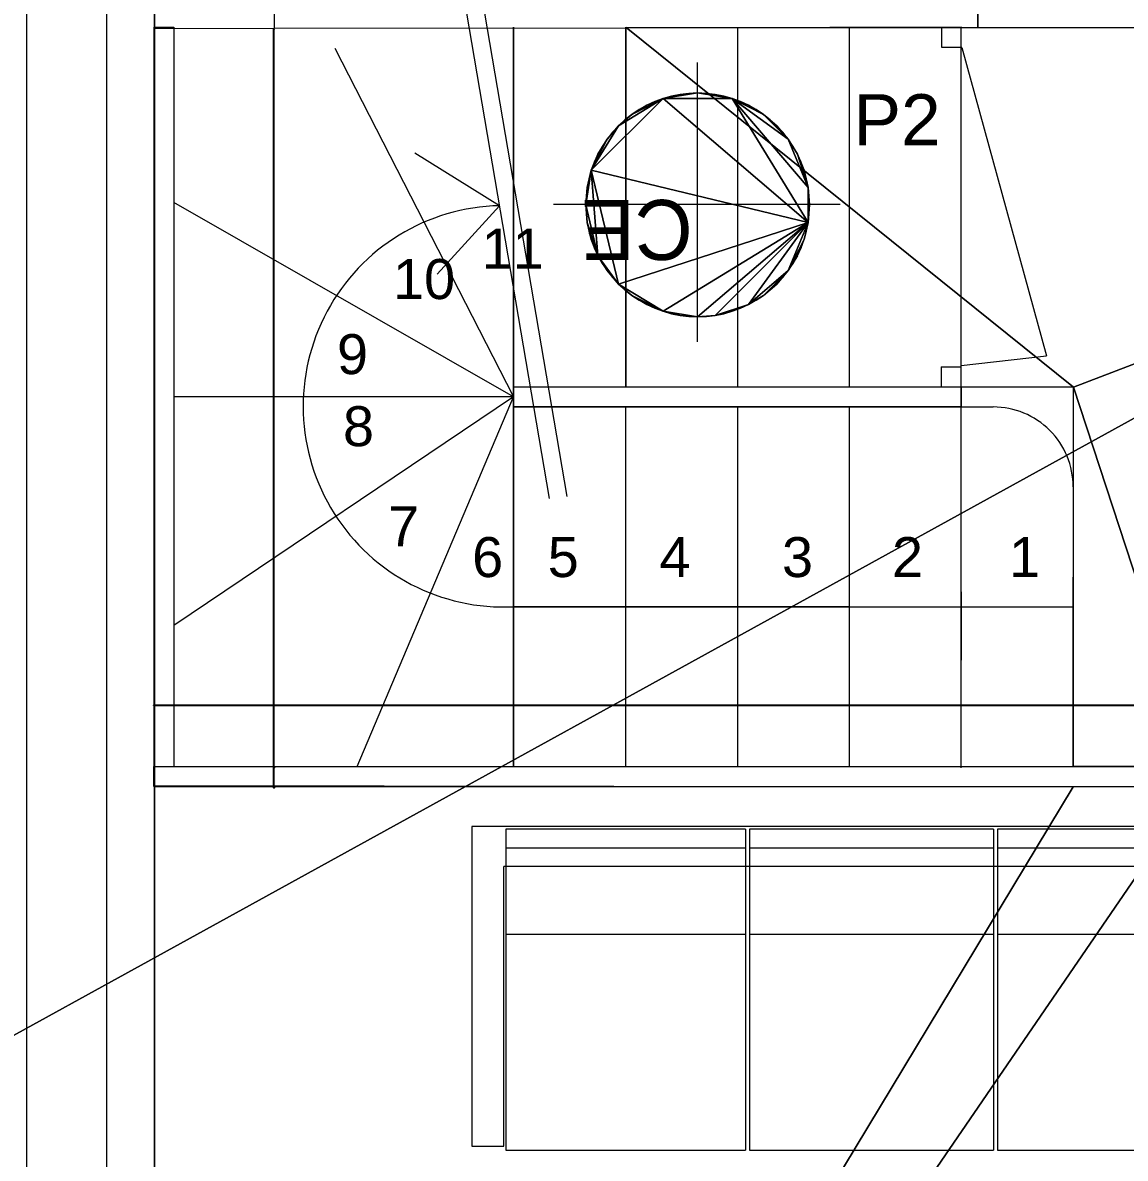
# Model space of a CAD drawing. Header units: metres. Extents: x -12536 to 12621, y -17191 to 9596.
# Drawn here: x -10895.3 to -10619.4, y -3039.8 to -2755.6 of the extents above; entities that cross this region are included whole.
import ezdxf
from ezdxf.enums import TextEntityAlignment as Align
from ezdxf.lldxf.tags import DXFTag

# ---------------------------------------------------------------- set-up
doc = ezdxf.new("R2010")
doc.units = ezdxf.units.M
doc.header["$MEASUREMENT"] = 0
doc.header["$PDMODE"] = 2
doc.header["$PDSIZE"] = 0.25
doc.layers.add('Calque commun', color=7, linetype='Continuous')
doc.layers.add('Textes', color=7, linetype='Continuous')
doc.styles.add('Arial', font='arial.ttf', dxfattribs={"height": 0.128})
doc.styles.add('Arial3', font='arial.ttf', dxfattribs={"height": 0.1})
doc.styles.add('Century Gothic Gras', font='', dxfattribs={"height": 0.15})
doc.styles.add('Century Gothic6', font='GOTHIC.TTF', dxfattribs={"height": 0.18})
doc.styles.get('Century Gothic Gras').set_extended_font_data('Century Gothic Gras')
tags = doc.linetypes.add('DASHDOT2', pattern=[0.5, 0.25, -0.125, 0, -0.125]).pattern_tags.tags
tags[10:11] = [DXFTag(74, 4), DXFTag(75, 0), DXFTag(340, '0'), DXFTag(46, 1.0), DXFTag(50, 0.0), DXFTag(44, 0.0), DXFTag(45, 0.0)]
tags[8:9] = [DXFTag(74, 4), DXFTag(75, 0), DXFTag(340, '0'), DXFTag(46, 1.0), DXFTag(50, 0.0), DXFTag(44, 0.0), DXFTag(45, 0.0)]
tags[6:7] = [DXFTag(74, 4), DXFTag(75, 0), DXFTag(340, '0'), DXFTag(46, 1.0), DXFTag(50, 0.0), DXFTag(44, 0.0), DXFTag(45, 0.0)]
tags[4:5] = [DXFTag(74, 4), DXFTag(75, 0), DXFTag(340, '0'), DXFTag(46, 1.0), DXFTag(50, 0.0), DXFTag(44, 0.0), DXFTag(45, 0.0)]
tags = doc.linetypes.add('DOT2', pattern=[0.125, 0, -0.125]).pattern_tags.tags
tags[6:7] = [DXFTag(74, 4), DXFTag(75, 0), DXFTag(340, '0'), DXFTag(46, 1.0), DXFTag(50, 0.0), DXFTag(44, 0.0), DXFTag(45, 0.0)]
tags[4:5] = [DXFTag(74, 4), DXFTag(75, 0), DXFTag(340, '0'), DXFTag(46, 1.0), DXFTag(50, 0.0), DXFTag(44, 0.0), DXFTag(45, 0.0)]
tags = doc.linetypes.add('HIDDEN', pattern=[0.375, 0.25, -0.125]).pattern_tags.tags
tags[6:7] = [DXFTag(74, 4), DXFTag(75, 0), DXFTag(340, '0'), DXFTag(46, 1.0), DXFTag(50, 0.0), DXFTag(44, 0.0), DXFTag(45, 0.0)]
tags[4:5] = [DXFTag(74, 4), DXFTag(75, 0), DXFTag(340, '0'), DXFTag(46, 1.0), DXFTag(50, 0.0), DXFTag(44, 0.0), DXFTag(45, 0.0)]
tags = doc.linetypes.add('HIDDEN2', pattern=[0.1875, 0.125, -0.0625]).pattern_tags.tags
tags[6:7] = [DXFTag(74, 4), DXFTag(75, 0), DXFTag(340, '0'), DXFTag(46, 1.0), DXFTag(50, 0.0), DXFTag(44, 0.0), DXFTag(45, 0.0)]
tags[4:5] = [DXFTag(74, 4), DXFTag(75, 0), DXFTag(340, '0'), DXFTag(46, 1.0), DXFTag(50, 0.0), DXFTag(44, 0.0), DXFTag(45, 0.0)]
tags = doc.linetypes.add('HIDDENX2', pattern=[0.75, 0.5, -0.25]).pattern_tags.tags
tags[6:7] = [DXFTag(74, 4), DXFTag(75, 0), DXFTag(340, '0'), DXFTag(46, 1.0), DXFTag(50, 0.0), DXFTag(44, 0.0), DXFTag(45, 0.0)]
tags[4:5] = [DXFTag(74, 4), DXFTag(75, 0), DXFTag(340, '0'), DXFTag(46, 1.0), DXFTag(50, 0.0), DXFTag(44, 0.0), DXFTag(45, 0.0)]
doc.dimstyles.new('DIM7', dxfattribs={"dimtxt": 0.18, "dimasz": 0.035, "dimexe": 0.05, "dimexo": 0, "dimgap": 0.05, "dimtad": 1, "dimzin": 1, "dimdsep": 46, "dimtxsty": 'Century Gothic6', "dimblk": 'ORIGIN', "dimcen": 0.09, "dimdle": 0.05, "dimadec": 0, "dimazin": 0, "dimtfac": 1, "dimtdec": 4, "dimtix": 1, "dimtofl": 0, "dimtmove": 0, "dimatfit": 3, "dimfxl": 0.05, "dimfxlon": 1, "dimfrac": 2, "dimtolj": 1, "dimtzin": 0, "dimarcsym": 2})

# ---------------------------------------------------------------- blocks, each defined once
blk = doc.blocks.new('Block26991')
at = {"layer": 'Calque commun', "color": 7, "linetype": 'Continuous', "lineweight": 20}
blk.add_line((-15.8188, -20.6153), (-15.8188, -29.6153), dxfattribs=at)
at = {"layer": 'Calque commun', "color": 7, "linetype": 'Continuous', "lineweight": 5}
for p, q in [((-15.6188, -20.8153), (-15.6188, -29.4153)), ((-15.4988, -20.9353), (-15.4988, -29.2952))]:
    blk.add_line(p, q, dxfattribs=at)
blk = doc.blocks.new('sofa3-2')
at = {"layer": 'Calque commun', "color": 8, "linetype": 'ByBlock', "lineweight": 5}
for p, q in [((0, 0), (0, -0.8)), ((2, 0), (0, 0)), ((2, 0), (2, 0)), ((2, 0), (2, 0)), ((2, 0), (2, 0)), ((2, 0), (2, 0)), ((2, -0.8), (2, 0)), ((0.685, -0.0067), (0.085, -0.0067)), ((0.085, -0.0067), (0.085, -0.1)), ((0.685, -0.0067), (0.685, -0.1)), ((1.305, -0.0067), (0.695, -0.0067)), ((0.695, -0.0067), (0.695, -0.1)), ((1.305, -0.0067), (1.305, -0.1)), ((1.915, -0.0067), (1.315, -0.0067)), ((1.315, -0.0067), (1.315, -0.1)), ((1.915, -0.0067), (1.915, -0.1)), ((0.685, -0.054), (0.085, -0.054)), ((1.305, -0.054), (0.695, -0.054)), ((1.915, -0.054), (1.315, -0.054)), ((0.08, -0.1), (0.08, -0.1)), ((0.08, -0.1), (0.08, -0.1)), ((0.08, -0.1), (0.08, -0.1)), ((0.08, -0.1), (0.08, -0.1)), ((0.085, -0.1), (0.08, -0.1)), ((0.08, -0.74), (0.08, -0.1)), ((0.685, -0.1), (0.085, -0.1)), ((0.085, -0.1), (0.085, -0.14)), ((0.085, -0.11), (0.085, -0.11)), ((0.085, -0.11), (0.085, -0.11)), ((0.695, -0.1), (0.685, -0.1)), ((0.685, -0.1), (0.685, -0.14)), ((0.685, -0.11), (0.685, -0.11)), ((0.685, -0.11), (0.685, -0.11)), ((1.305, -0.1), (0.695, -0.1)), ((0.695, -0.1), (0.695, -0.14)), ((0.695, -0.11), (0.695, -0.11)), ((0.695, -0.11), (0.695, -0.11)), ((1.315, -0.1), (1.305, -0.1)), ((1.305, -0.1), (1.305, -0.14)), ((1.305, -0.11), (1.305, -0.11)), ((1.305, -0.11), (1.305, -0.11)), ((1.915, -0.1), (1.315, -0.1)), ((1.315, -0.1), (1.315, -0.14)), ((1.315, -0.11), (1.315, -0.11)), ((1.315, -0.11), (1.315, -0.11)), ((1.92, -0.1), (1.915, -0.1)), ((1.915, -0.1), (1.915, -0.14)), ((1.915, -0.11), (1.915, -0.11)), ((1.915, -0.11), (1.915, -0.11)), ((1.92, -0.1), (1.92, -0.1)), ((1.92, -0.1), (1.92, -0.1)), ((1.92, -0.1), (1.92, -0.1)), ((1.92, -0.1), (1.92, -0.1)), ((1.92, -0.1), (1.92, -0.74)), ((0.085, -0.14), (0.085, -0.81)), ((0.685, -0.14), (0.685, -0.81)), ((0.695, -0.14), (0.695, -0.81)), ((1.305, -0.14), (1.305, -0.81)), ((1.315, -0.14), (1.315, -0.81)), ((1.915, -0.14), (1.915, -0.81)), ((0.085, -0.27), (0.685, -0.27)), ((0.695, -0.27), (1.305, -0.27)), ((1.315, -0.27), (1.915, -0.27)), ((0.08, -0.76), (0.08, -0.74)), ((0.08, -0.8), (0.08, -0.76)), ((1.92, -0.74), (1.92, -0.76)), ((1.92, -0.76), (1.92, -0.8)), ((0, -0.8), (0, -0.8)), ((0, -0.8), (0, -0.8)), ((0, -0.8), (0.08, -0.8)), ((0.08, -0.8), (0.08, -0.8)), ((0.08, -0.8), (0.08, -0.8)), ((0.085, -0.81), (0.085, -0.81)), ((0.085, -0.81), (0.085, -0.81)), ((0.085, -0.81), (0.685, -0.81)), ((0.685, -0.81), (0.685, -0.81)), ((0.685, -0.81), (0.685, -0.81)), ((0.695, -0.81), (0.695, -0.81)), ((0.695, -0.81), (0.695, -0.81)), ((0.695, -0.81), (1.305, -0.81)), ((1.305, -0.81), (1.305, -0.81)), ((1.305, -0.81), (1.305, -0.81)), ((1.315, -0.81), (1.315, -0.81)), ((1.315, -0.81), (1.315, -0.81)), ((1.315, -0.81), (1.915, -0.81)), ((1.915, -0.81), (1.915, -0.81)), ((1.915, -0.81), (1.915, -0.81)), ((1.92, -0.8), (1.92, -0.8)), ((1.92, -0.8), (1.92, -0.8)), ((1.92, -0.8), (2, -0.8))]:
    blk.add_line(p, q, dxfattribs=at)
blk = doc.blocks.new('_ORIGIN')
at = {"color": 0, "linetype": 'ByBlock', "lineweight": -2}
blk.add_line((0, 0), (-1, 0), dxfattribs=at)
blk.add_circle((0, 0), 0.5, dxfattribs=at)
blk = doc.blocks.new('*D1285')
at = {"layer": 'Calque commun', "color": 0, "linetype": 'ByBlock', "lineweight": -2, "transparency": 16777216}
for p, q in [((-10503.1, -2751.81), (-10503, -2751.81)), ((-10503.05, -2751.81), (-10503.05, -2751.84)), ((-10503.05, -2756.77), (-10503.05, -2751.84)), ((-10503.1, -2756.81), (-10503, -2756.81))]:
    blk.add_line(p, q, dxfattribs=at)
at = {"layer": 'Calque commun', "color": 0, "linetype": 'Continuous', "lineweight": -2, "transparency": 16777216}
blk.add_line((-10503.05, -2751.77), (-10503.05, -2751.74), dxfattribs=at)
at = {"layer": 'Defpoints', "color": 0, "linetype": 'Continuous', "transparency": 16777216}
for p in [(-10653.32, -2751.81), (-10503.05, -2751.81), (-10653.32, -2756.81)]:
    blk.add_point(p, dxfattribs=at)
at = {"layer": 'Calque commun', "color": 0, "linetype": 'Continuous', "lineweight": -2, "transparency": 16777216, "xscale": 0.03500000014901161, "yscale": 0.03500000014901161, "zscale": 0.03500000014901161, "rotation": 270}
for p in [(-10503.05, -2751.81), (-10503.05, -2756.81)]:
    blk.add_blockref('_ORIGIN', p, dxfattribs=at)
at = {"layer": 'Calque commun', "color": 0, "linetype": 'Continuous', "lineweight": 5, "transparency": 16777216, "insert": (-10503.1, -2754.31), "char_height": 0.18, "attachment_point": 8, "rotation": 90, "line_spacing_factor": 0.773441, "style": 'Century Gothic6'}
blk.add_mtext('\\A1;5.00', dxfattribs=at)
blk = doc.blocks.new('*D1709')
at = {"layer": 'Calque commun', "color": 0, "linetype": 'ByBlock', "lineweight": -2, "transparency": 16777216}
for p, q in [((-10832.47, -2942.02), (-10832.37, -2942.02)), ((-10832.42, -2942.02), (-10832.42, -2942.06)), ((-10832.42, -2946.99), (-10832.42, -2942.06)), ((-10832.47, -2947.02), (-10832.37, -2947.02))]:
    blk.add_line(p, q, dxfattribs=at)
at = {"layer": 'Calque commun', "color": 0, "linetype": 'Continuous', "lineweight": -2, "transparency": 16777216}
blk.add_line((-10832.42, -2941.99), (-10832.42, -2941.95), dxfattribs=at)
at = {"layer": 'Defpoints', "color": 0, "linetype": 'Continuous', "transparency": 16777216}
for p in [(-10862.48, -2942.02), (-10832.42, -2942.02), (-10862.47, -2947.02)]:
    blk.add_point(p, dxfattribs=at)
at = {"layer": 'Calque commun', "color": 0, "linetype": 'Continuous', "lineweight": -2, "transparency": 16777216, "xscale": 0.03500000014901161, "yscale": 0.03500000014901161, "zscale": 0.03500000014901161, "rotation": 270}
for p in [(-10832.42, -2942.02), (-10832.42, -2947.02)]:
    blk.add_blockref('_ORIGIN', p, dxfattribs=at)
at = {"layer": 'Calque commun', "color": 0, "linetype": 'Continuous', "lineweight": 5, "transparency": 16777216, "insert": (-10832.47, -2944.52), "char_height": 0.18, "attachment_point": 8, "rotation": 90, "line_spacing_factor": 0.773441, "style": 'Century Gothic6'}
blk.add_mtext('\\A1;5.00', dxfattribs=at)
blk = doc.blocks.new('*D1710')
at = {"layer": 'Calque commun', "color": 0, "linetype": 'ByBlock', "lineweight": -2, "transparency": 16777216}
for p, q in [((-10832.47, -2757.28), (-10832.37, -2757.28)), ((-10832.42, -2757.28), (-10832.42, -2757.31)), ((-10832.42, -2941.99), (-10832.42, -2757.31)), ((-10832.47, -2942.02), (-10832.37, -2942.02))]:
    blk.add_line(p, q, dxfattribs=at)
at = {"layer": 'Calque commun', "color": 0, "linetype": 'Continuous', "lineweight": -2, "transparency": 16777216}
blk.add_line((-10832.42, -2757.24), (-10832.42, -2757.21), dxfattribs=at)
at = {"layer": 'Defpoints', "color": 0, "linetype": 'Continuous', "transparency": 16777216}
for p in [(-10862.47, -2757.28), (-10832.42, -2757.28), (-10862.48, -2942.02)]:
    blk.add_point(p, dxfattribs=at)
at = {"layer": 'Calque commun', "color": 0, "linetype": 'Continuous', "lineweight": -2, "transparency": 16777216, "xscale": 0.03500000014901161, "yscale": 0.03500000014901161, "zscale": 0.03500000014901161, "rotation": 270}
for p in [(-10832.42, -2757.28), (-10832.42, -2942.02)]:
    blk.add_blockref('_ORIGIN', p, dxfattribs=at)
at = {"layer": 'Calque commun', "color": 0, "linetype": 'Continuous', "lineweight": 5, "transparency": 16777216, "insert": (-10832.47, -2849.65), "char_height": 0.18, "attachment_point": 8, "rotation": 90, "line_spacing_factor": 0.773441, "style": 'Century Gothic6'}
blk.add_mtext('\\A1;184.74', dxfattribs=at)
blk = doc.blocks.new('*D1711')
at = {"layer": 'Calque commun', "color": 0, "linetype": 'ByBlock', "lineweight": -2, "transparency": 16777216}
for p, q in [((-10862.48, -2926.45), (-10862.48, -2926.35)), ((-10862.44, -2926.4), (-10772.51, -2926.4)), ((-10772.48, -2926.4), (-10772.51, -2926.4)), ((-10772.48, -2926.45), (-10772.48, -2926.35))]:
    blk.add_line(p, q, dxfattribs=at)
at = {"layer": 'Calque commun', "color": 0, "linetype": 'Continuous', "lineweight": -2, "transparency": 16777216}
blk.add_line((-10772.44, -2926.4), (-10772.41, -2926.4), dxfattribs=at)
at = {"layer": 'Defpoints', "color": 0, "linetype": 'Continuous', "transparency": 16777216}
for p in [(-10772.48, -2926.4), (-10862.48, -2946.76), (-10772.48, -2946.76)]:
    blk.add_point(p, dxfattribs=at)
at = {"layer": 'Calque commun', "color": 0, "linetype": 'Continuous', "lineweight": -2, "transparency": 16777216, "xscale": 0.03500000014901161, "yscale": 0.03500000014901161, "zscale": 0.03500000014901161, "rotation": 180}
for p in [(-10862.48, -2926.4), (-10772.48, -2926.4)]:
    blk.add_blockref('_ORIGIN', p, dxfattribs=at)
at = {"layer": 'Calque commun', "color": 0, "linetype": 'Continuous', "lineweight": 5, "transparency": 16777216, "insert": (-10817.48, -2926.35), "char_height": 0.18, "attachment_point": 8, "line_spacing_factor": 0.773441, "style": 'Century Gothic6'}
blk.add_mtext('\\A1;90.00', dxfattribs=at)
blk = doc.blocks.new('*D1712')
at = {"layer": 'Calque commun', "color": 0, "linetype": 'ByBlock', "lineweight": -2, "transparency": 16777216}
for p, q in [((-10772.48, -2926.45), (-10772.48, -2926.35)), ((-10772.44, -2926.4), (-10744.51, -2926.4)), ((-10744.48, -2926.4), (-10744.51, -2926.4)), ((-10744.48, -2926.45), (-10744.48, -2926.35))]:
    blk.add_line(p, q, dxfattribs=at)
at = {"layer": 'Calque commun', "color": 0, "linetype": 'Continuous', "lineweight": -2, "transparency": 16777216}
blk.add_line((-10744.44, -2926.4), (-10744.41, -2926.4), dxfattribs=at)
at = {"layer": 'Defpoints', "color": 0, "linetype": 'Continuous', "transparency": 16777216}
for p in [(-10744.48, -2926.4), (-10772.48, -2946.76), (-10744.48, -2946.76)]:
    blk.add_point(p, dxfattribs=at)
at = {"layer": 'Calque commun', "color": 0, "linetype": 'Continuous', "lineweight": -2, "transparency": 16777216, "xscale": 0.03500000014901161, "yscale": 0.03500000014901161, "zscale": 0.03500000014901161, "rotation": 180}
for p in [(-10772.48, -2926.4), (-10744.48, -2926.4)]:
    blk.add_blockref('_ORIGIN', p, dxfattribs=at)
at = {"layer": 'Calque commun', "color": 0, "linetype": 'Continuous', "lineweight": 5, "transparency": 16777216, "insert": (-10758.48, -2926.35), "char_height": 0.18, "attachment_point": 8, "line_spacing_factor": 0.773441, "style": 'Century Gothic6'}
blk.add_mtext('\\A1;28.00', dxfattribs=at)
blk = doc.blocks.new('*D1713')
at = {"layer": 'Calque commun', "color": 0, "linetype": 'ByBlock', "lineweight": -2, "transparency": 16777216}
for p, q in [((-10744.48, -2926.45), (-10744.48, -2926.35)), ((-10744.44, -2926.4), (-10716.51, -2926.4)), ((-10716.48, -2926.4), (-10716.51, -2926.4)), ((-10716.48, -2926.45), (-10716.48, -2926.35))]:
    blk.add_line(p, q, dxfattribs=at)
at = {"layer": 'Calque commun', "color": 0, "linetype": 'Continuous', "lineweight": -2, "transparency": 16777216}
blk.add_line((-10716.44, -2926.4), (-10716.41, -2926.4), dxfattribs=at)
at = {"layer": 'Defpoints', "color": 0, "linetype": 'Continuous', "transparency": 16777216}
for p in [(-10716.48, -2926.4), (-10744.48, -2946.76), (-10716.48, -2946.76)]:
    blk.add_point(p, dxfattribs=at)
at = {"layer": 'Calque commun', "color": 0, "linetype": 'Continuous', "lineweight": -2, "transparency": 16777216, "xscale": 0.03500000014901161, "yscale": 0.03500000014901161, "zscale": 0.03500000014901161, "rotation": 180}
for p in [(-10744.48, -2926.4), (-10716.48, -2926.4)]:
    blk.add_blockref('_ORIGIN', p, dxfattribs=at)
at = {"layer": 'Calque commun', "color": 0, "linetype": 'Continuous', "lineweight": 5, "transparency": 16777216, "insert": (-10730.48, -2926.35), "char_height": 0.18, "attachment_point": 8, "line_spacing_factor": 0.773441, "style": 'Century Gothic6'}
blk.add_mtext('\\A1;28.00', dxfattribs=at)
blk = doc.blocks.new('*D1714')
at = {"layer": 'Calque commun', "color": 0, "linetype": 'ByBlock', "lineweight": -2, "transparency": 16777216}
for p, q in [((-10716.48, -2926.45), (-10716.48, -2926.35)), ((-10716.44, -2926.4), (-10688.51, -2926.4)), ((-10688.48, -2926.4), (-10688.51, -2926.4)), ((-10688.48, -2926.45), (-10688.48, -2926.35))]:
    blk.add_line(p, q, dxfattribs=at)
at = {"layer": 'Calque commun', "color": 0, "linetype": 'Continuous', "lineweight": -2, "transparency": 16777216}
blk.add_line((-10688.44, -2926.4), (-10688.41, -2926.4), dxfattribs=at)
at = {"layer": 'Defpoints', "color": 0, "linetype": 'Continuous', "transparency": 16777216}
for p in [(-10688.48, -2926.4), (-10716.48, -2946.76), (-10688.48, -2946.76)]:
    blk.add_point(p, dxfattribs=at)
at = {"layer": 'Calque commun', "color": 0, "linetype": 'Continuous', "lineweight": -2, "transparency": 16777216, "xscale": 0.03500000014901161, "yscale": 0.03500000014901161, "zscale": 0.03500000014901161, "rotation": 180}
for p in [(-10716.48, -2926.4), (-10688.48, -2926.4)]:
    blk.add_blockref('_ORIGIN', p, dxfattribs=at)
at = {"layer": 'Calque commun', "color": 0, "linetype": 'Continuous', "lineweight": 5, "transparency": 16777216, "insert": (-10702.48, -2926.35), "char_height": 0.18, "attachment_point": 8, "line_spacing_factor": 0.773441, "style": 'Century Gothic6'}
blk.add_mtext('\\A1;28.00', dxfattribs=at)
blk = doc.blocks.new('*D1715')
at = {"layer": 'Calque commun', "color": 0, "linetype": 'ByBlock', "lineweight": -2, "transparency": 16777216}
for p, q in [((-10632.48, -2926.45), (-10632.48, -2926.35)), ((-10632.44, -2926.4), (-10266.51, -2926.4)), ((-10266.48, -2926.4), (-10266.51, -2926.4)), ((-10266.48, -2926.35), (-10266.48, -2926.45))]:
    blk.add_line(p, q, dxfattribs=at)
at = {"layer": 'Calque commun', "color": 0, "linetype": 'Continuous', "lineweight": -2, "transparency": 16777216}
blk.add_line((-10266.44, -2926.4), (-10266.41, -2926.4), dxfattribs=at)
at = {"layer": 'Defpoints', "color": 0, "linetype": 'Continuous', "transparency": 16777216}
for p in [(-10266.48, -2618.3), (-10266.48, -2926.4), (-10632.48, -2946.76)]:
    blk.add_point(p, dxfattribs=at)
at = {"layer": 'Calque commun', "color": 0, "linetype": 'Continuous', "lineweight": -2, "transparency": 16777216, "xscale": 0.03500000014901161, "yscale": 0.03500000014901161, "zscale": 0.03500000014901161, "rotation": 180}
for p in [(-10632.48, -2926.4), (-10266.48, -2926.4)]:
    blk.add_blockref('_ORIGIN', p, dxfattribs=at)
at = {"layer": 'Calque commun', "color": 0, "linetype": 'Continuous', "lineweight": 5, "transparency": 16777216, "insert": (-10449.48, -2926.35), "char_height": 0.18, "attachment_point": 8, "line_spacing_factor": 0.773441, "style": 'Century Gothic6'}
blk.add_mtext('\\A1;366.00', dxfattribs=at)
blk = doc.blocks.new('*D1716')
at = {"layer": 'Calque commun', "color": 0, "linetype": 'ByBlock', "lineweight": -2, "transparency": 16777216}
for p, q in [((-10688.48, -2926.4), (-10688.48, -2926.35)), ((-10688.44, -2926.4), (-10660.51, -2926.4)), ((-10660.48, -2926.4), (-10660.51, -2926.4)), ((-10660.48, -2926.41), (-10660.48, -2926.35))]:
    blk.add_line(p, q, dxfattribs=at)
at = {"layer": 'Calque commun', "color": 0, "linetype": 'Continuous', "lineweight": -2, "transparency": 16777216}
blk.add_line((-10660.44, -2926.4), (-10660.41, -2926.4), dxfattribs=at)
at = {"layer": 'Defpoints', "color": 0, "linetype": 'Continuous', "transparency": 16777216}
for p in [(-10688.48, -2926.4), (-10660.48, -2926.4), (-10660.48, -2926.41)]:
    blk.add_point(p, dxfattribs=at)
at = {"layer": 'Calque commun', "color": 0, "linetype": 'Continuous', "lineweight": -2, "transparency": 16777216, "xscale": 0.03500000014901161, "yscale": 0.03500000014901161, "zscale": 0.03500000014901161, "rotation": 180}
for p in [(-10688.48, -2926.4), (-10660.48, -2926.4)]:
    blk.add_blockref('_ORIGIN', p, dxfattribs=at)
at = {"layer": 'Calque commun', "color": 0, "linetype": 'Continuous', "lineweight": 5, "transparency": 16777216, "insert": (-10674.48, -2926.35), "char_height": 0.18, "attachment_point": 8, "line_spacing_factor": 0.773441, "style": 'Century Gothic6'}
blk.add_mtext('\\A1;28.00', dxfattribs=at)
blk = doc.blocks.new('*D1717')
at = {"layer": 'Calque commun', "color": 0, "linetype": 'ByBlock', "lineweight": -2, "transparency": 16777216}
for p, q in [((-10660.48, -2926.41), (-10660.48, -2926.35)), ((-10660.44, -2926.4), (-10632.51, -2926.4)), ((-10632.48, -2926.4), (-10632.51, -2926.4)), ((-10632.48, -2926.41), (-10632.48, -2926.35))]:
    blk.add_line(p, q, dxfattribs=at)
at = {"layer": 'Calque commun', "color": 0, "linetype": 'Continuous', "lineweight": -2, "transparency": 16777216}
blk.add_line((-10632.44, -2926.4), (-10632.41, -2926.4), dxfattribs=at)
at = {"layer": 'Defpoints', "color": 0, "linetype": 'Continuous', "transparency": 16777216}
for p in [(-10660.48, -2926.41), (-10632.48, -2926.4), (-10632.48, -2926.41)]:
    blk.add_point(p, dxfattribs=at)
at = {"layer": 'Calque commun', "color": 0, "linetype": 'Continuous', "lineweight": -2, "transparency": 16777216, "xscale": 0.03500000014901161, "yscale": 0.03500000014901161, "zscale": 0.03500000014901161, "rotation": 180}
for p in [(-10660.48, -2926.4), (-10632.48, -2926.4)]:
    blk.add_blockref('_ORIGIN', p, dxfattribs=at)
at = {"layer": 'Calque commun', "color": 0, "linetype": 'Continuous', "lineweight": 5, "transparency": 16777216, "insert": (-10646.48, -2926.35), "char_height": 0.18, "attachment_point": 8, "line_spacing_factor": 0.773441, "style": 'Century Gothic6'}
blk.add_mtext('\\A1;28.00', dxfattribs=at)
blk = doc.blocks.new('ce2')
at = {"layer": 'Calque commun', "color": 6, "linetype": 'Continuous', "lineweight": 5}
for p, q in [((0.0007, 0.3427), (0.0007, -0.3562)), ((-0.3566, -0.0007), (0.3605, -0.0007))]:
    blk.add_line(p, q, dxfattribs=at)
at = {"layer": 'Calque commun', "color": 6, "linetype": 'ByBlock', "lineweight": -2, "style": 'Century Gothic Gras'}
blk.add_text('CE', height=0.15, rotation=359.9993, dxfattribs=at).set_placement((0.0123, -0.0123))
at = {"layer": 'Calque commun', "color": 6, "linetype": 'Continuous', "lineweight": 5}
mesh = blk.add_polyface(dxfattribs=at)
corners = [(-0.0865, -0.2663), (-0.2766, 0.0438), (-0.2766, -0.0438), (0, -0.28), (0.0865, -0.2663), (0.2663, -0.0865), (0.2723, -0.0654), (0.2766, -0.0438), (0.28, 0), (0.2791, 0.022), (0.2766, 0.0438), (0.198, -0.198), (0.2265, -0.1646), (0.2663, 0.0865), (0.2723, 0.0654), (0.0438, -0.2766), (0.0654, -0.2723), (-0.2265, -0.1646), (-0.0438, 0.2766), (0, 0.28), (0.198, 0.198), (0.1818, 0.2129), (0.1646, 0.2265), (0.0865, 0.2663), (-0.2587, 0.1072), (-0.2663, 0.0865), (-0.2265, 0.1646), (-0.0654, -0.2723), (-0.0438, -0.2766), (-0.1646, 0.2265), (-0.1818, 0.2129), (-0.1646, -0.2265), (-0.1463, -0.2387), (-0.1271, -0.2495), (0.1646, -0.2265), (-0.0654, 0.2723), (-0.0865, 0.2663), (0.2265, 0.1646), (0.2129, 0.1818), (-0.022, -0.2791), (-0.2495, 0.1271), (0.1271, 0.2495), (0.1463, 0.2387), (-0.2129, -0.1818), (-0.198, -0.198), (-0.2495, -0.1271), (-0.2387, -0.1463), (0.0438, 0.2766), (0.022, 0.2791), (0.1271, -0.2495), (0.1072, -0.2587), (0.2387, -0.1463), (0.2495, -0.1271), (-0.1271, 0.2495), (0.2495, 0.1271), (-0.2663, -0.0865), (-0.2387, 0.1463), (-0.198, 0.198), (-0.2723, -0.0654), (0.2387, 0.1463), (-0.1818, -0.2129), (-0.28, 0), (-0.1072, 0.2587), (-0.2791, -0.022), (0.2791, -0.022), (0.1818, -0.2129), (-0.1463, 0.2387), (-0.2587, -0.1072), (-0.2129, 0.1818), (-0.1072, -0.2587), (0.2587, -0.1072), (0.2129, -0.1818), (-0.2723, 0.0654), (0.0654, 0.2723), (-0.2791, 0.022), (-0.022, 0.2791), (0.2587, 0.1072), (0.1463, -0.2387), (0.022, -0.2791), (0.1072, 0.2587)]
mesh.append_faces([[corners[k] for k in face] for face in [(13, 10, 14), (41, 22, 42), (17, 45, 46), (49, 4, 50), (40, 26, 56), (37, 54, 59), (31, 44, 60), (8, 7, 64), (11, 34, 65), (29, 53, 66), (0, 33, 69), (5, 52, 70), (47, 23, 73), (61, 1, 74), (18, 19, 75), (15, 3, 78)]], dxfattribs={"vtx0": -1, "color": 6})
mesh.append_faces([[corners[k] for k in face] for face in [(0, 1, 2), (0, 3, 4), (5, 11, 12), (17, 0, 2), (18, 1, 19), (23, 1, 20), (22, 23, 20), (0, 4, 1), (11, 4, 34), (19, 1, 23), (31, 0, 17), (5, 4, 11), (18, 36, 53), (15, 4, 3), (5, 8, 54), (55, 45, 2), (61, 2, 1), (8, 10, 54), (13, 54, 10), (0, 28, 3), (41, 23, 22), (5, 7, 8), (17, 2, 45), (31, 33, 0), (25, 1, 26), (47, 19, 23), (29, 26, 53), (5, 1, 4), (26, 1, 53), (5, 54, 20), (5, 12, 52), (5, 20, 1), (49, 34, 4), (31, 17, 44), (18, 53, 1), (37, 20, 54)]], dxfattribs={"vtx0": -1, "vtx1": -1, "vtx2": -1, "color": 6})
mesh.append_faces([[corners[k] for k in face] for face in [(24, 25, 26), (29, 30, 26), (40, 24, 26), (30, 57, 26)]], dxfattribs={"vtx1": -1, "vtx2": -1, "color": 6})
mesh.append_faces([[corners[k] for k in face] for face in [(5, 6, 7), (8, 9, 10), (15, 16, 4), (20, 21, 22), (0, 27, 28), (31, 32, 33), (18, 35, 36), (37, 38, 20), (28, 39, 3), (17, 43, 44), (47, 48, 19), (12, 51, 52), (2, 58, 55), (36, 62, 53), (61, 63, 2), (55, 67, 45), (57, 68, 26), (11, 71, 12), (25, 72, 1), (13, 76, 54), (49, 77, 34), (41, 79, 23)]], dxfattribs={"vtx2": -1, "color": 6})

msp = doc.modelspace()

# ---------------------------------------------------------------- linework, layer by layer
at = {"layer": 'Calque commun', "color": 12, "linetype": 'Continuous', "lineweight": 20}
msp.add_line((-10874.316, -2479.83), (-10874.316, -3339.831), dxfattribs=at)
at = {"layer": 'Calque commun', "color": 16, "linetype": 'Continuous', "lineweight": 20}
for p, q in [((-10832.316, -2757), (-10832.316, -2661.805)), ((-10862.304, -2757.066), (-10862.326, -2747.066)), ((-10862.304, -2757.066), (-10832.316, -2757))]:
    msp.add_line(p, q, dxfattribs=at)
at = {"layer": 'Calque commun', "color": 7, "linetype": 'DASHDOT2', "lineweight": 5}
for p, q in [((-10763.461, -2874.684), (-10786.436, -2740.036)), ((-10759.065, -2874.133), (-10782.04, -2739.485))]:
    msp.add_line(p, q, dxfattribs=at)
at = {"layer": 'Calque commun', "color": 15, "linetype": 'Continuous', "lineweight": 20}
for p, q in [((-10832.316, -2757), (-10832.322, -2752)), ((-10656.314, -2756.807), (-10656.32, -2751.807)), ((-10656.314, -2756.807), (-10656.314, -2751.807)), ((-10832.316, -2757), (-10656.314, -2756.807)), ((-10772.476, -2846.759), (-10660.478, -2846.759)), ((-10772.476, -2851.759), (-10772.476, -2846.759)), ((-10660.478, -2851.759), (-10660.478, -2846.759)), ((-10772.476, -2851.759), (-10660.478, -2851.759))]:
    msp.add_line(p, q, dxfattribs=at)
at = {"layer": 'Calque commun', "color": 7, "linetype": 'HIDDEN', "lineweight": 5}
msp.add_line((-10656.314, -2751.807), (-10656.314, -2756.807), dxfattribs=at)
at = {"layer": 'Calque commun', "color": 7, "linetype": 'Continuous', "lineweight": 5}
for p, q in [((-10862.466, -2756.76), (-10862.466, -2941.761)), ((-10862.466, -2756.76), (-10857.466, -2756.76)), ((-10857.466, -2756.76), (-10857.466, -2941.761)), ((-10665.314, -2761.807), (-10665.314, -2756.807)), ((-10665.314, -2756.807), (-10660.314, -2756.807)), ((-10660.48, -2941.76), (-10660.477, -2756.76)), ((-10660.479, -2942.02), (-10660.476, -2757.019)), ((-10660.314, -2761.807), (-10665.314, -2761.807)), ((-10660.314, -2761.807), (-10639.15, -2838.943)), ((-10817.223, -2762.019), (-10772.476, -2849.259)), ((-10775.968, -2801.392), (-10797.157, -2788.278)), ((-10772.476, -2849.259), (-10857.466, -2800.584)), ((-10775.968, -2801.392), (-10791.567, -2818.558)), ((-10791.567, -2818.558), (-10775.968, -2801.392)), ((-10660.477, -2841.373), (-10639.15, -2838.943)), ((-10665.479, -2841.759), (-10665.479, -2846.759)), ((-10665.479, -2841.759), (-10660.478, -2841.759)), ((-10772.476, -2851.759), (-10772.476, -2846.759)), ((-10772.476, -2846.759), (-10660.477, -2846.759)), ((-10660.477, -2846.759), (-10660.477, -2851.759)), ((-10772.476, -2849.259), (-10857.466, -2906.435)), ((-10772.476, -2849.259), (-10857.466, -2849.259)), ((-10811.616, -2941.76), (-10772.476, -2849.259)), ((-10772.476, -2941.76), (-10772.476, -2851.759)), ((-10772.476, -2851.759), (-10772.476, -2941.76)), ((-10660.478, -2851.759), (-10772.476, -2851.759)), ((-10660.477, -2851.759), (-10772.476, -2851.759)), ((-10744.476, -2851.759), (-10744.476, -2941.76)), ((-10716.477, -2851.759), (-10716.477, -2941.76)), ((-10688.477, -2851.759), (-10688.477, -2941.76)), ((-10660.478, -2851.759), (-10652.479, -2851.759)), ((-10632.479, -2871.759), (-10632.479, -2941.761)), ((-10660.479, -2898.01), (-10660.479, -2915.091)), ((-10688.477, -2901.759), (-10772.476, -2901.759)), ((-10688.477, -2901.76), (-10632.479, -2901.76)), ((-10660.479, -2915.091), (-10660.479, -2906.551)), ((-10862.476, -2941.761), (-10601.323, -2941.761)), ((-10862.476, -2946.761), (-10862.476, -2941.761)), ((-10862.466, -2941.761), (-10857.466, -2941.761)), ((-10862.476, -2946.761), (-10601.323, -2946.761))]:
    msp.add_line(p, q, dxfattribs=at)
at = {"layer": 'Calque commun', "color": 7, "linetype": 'HIDDEN2', "lineweight": 5}
for p, q in [((-10772.476, -2851.759), (-10772.476, -2756.76)), ((-10772.476, -2756.76), (-10772.476, -2851.759)), ((-10772.476, -2756.76), (-10772.476, -2846.759)), ((-10744.476, -2756.76), (-10744.476, -2846.759)), ((-10716.477, -2756.76), (-10716.477, -2846.759)), ((-10660.314, -2756.807), (-10693.316, -2756.807)), ((-10688.477, -2756.76), (-10688.477, -2846.759)), ((-10772.476, -2851.759), (-10772.476, -2941.76))]:
    msp.add_line(p, q, dxfattribs=at)
at = {"layer": 'Calque commun', "color": 7, "linetype": 'HIDDENX2', "lineweight": 5}
msp.add_line((-10772.476, -2901.761), (-10688.477, -2901.759), dxfattribs=at)
at = {"layer": 'Calque commun', "color": 7, "linetype": 'Continuous', "lineweight": 5, "flags": 128}
for points in [[(-10775.983, -2801.392, 1.0133717), (-10772.477, -2901.759)], [(-10632.479, -2871.759, 0.4142164), (-10652.479, -2851.759)]]:
    msp.add_lwpolyline(points, format="xyb", dxfattribs=at)

# ---------------------------------------------------------------- block references
at = {"layer": 'Calque commun', "color": 0, "linetype": 'ByBlock', "lineweight": -2}
for name, p, xscale, yscale, zscale in [('Block26991', (-9312.433, -398.28), 100, 100, 100), ('ce2', (-10726.421, -2801.192), -100, -100, -100)]:
    msp.add_blockref(name, p, dxfattribs=dict(at, xscale=xscale, yscale=yscale, zscale=zscale))
at = {"layer": 'Calque commun', "color": 0, "linetype": 'DOT2', "lineweight": -2, "xscale": -100, "yscale": -100, "zscale": -100, "rotation": 180}
msp.add_blockref('sofa3-2', (-10782.928, -2956.724), dxfattribs=at)

# ---------------------------------------------------------------- texts
at = {"layer": 'Calque commun', "color": 5, "linetype": 'ByBlock', "lineweight": -2, "style": 'Arial3'}
for s, p in [('11', (-10780.456, -2817.117)), ('10', (-10802.637, -2824.752)), ('9', (-10816.665, -2843.54)), ('8', (-10815.162, -2861.576)), ('7', (-10803.889, -2886.626)), ('6', (-10782.847, -2894.327)), ('5', (-10763.935, -2894.327)), ('4', (-10735.979, -2894.327)), ('3', (-10705.318, -2894.327)), ('2', (-10677.813, -2894.327)), ('1', (-10648.504, -2894.327))]:
    msp.add_text(s, height=10, dxfattribs=at).set_placement(p)
at = {"layer": 'Textes', "color": 5, "linetype": 'ByBlock', "lineweight": -2, "style": 'Arial'}
msp.add_text('P2', height=12.8, dxfattribs=at).set_placement((-10665.604, -2786.306), align=Align.RIGHT)

# ---------------------------------------------------------------- dimensions: what is measured, and where the dimension line sits
at = {"layer": 'Calque commun', "color": 5, "linetype": 'Continuous', "lineweight": 5}
for base, p1, p2, picture, middle in [((-10266.48, -2926.404), (-10632.48, -2946.761), (-10266.48, -2618.297), '*D1715', (-10449.48, -2926.26)), ((-10660.479, -2926.404), (-10688.477, -2926.404), (-10660.479, -2926.405), '*D1716', (-10674.478, -2926.26))]:
    dim = msp.add_linear_dim(base=base, p1=p1, p2=p2, dimstyle='DIM7', dxfattribs=at)
    dim.commit()
    dim.dimension.update_dxf_attribs({"geometry": picture, "text_midpoint": middle})
for base, p1, p2, picture, middle in [((-10503.053, -2751.807), (-10653.317, -2756.807), (-10653.32, -2751.807), '*D1285', (-10503.197, -2754.307)), ((-10832.415, -2757.279), (-10862.475, -2942.02), (-10862.465, -2757.279), '*D1710', (-10832.56, -2849.649)), ((-10832.415, -2942.02), (-10862.475, -2947.02), (-10862.475, -2942.02), '*D1709', (-10832.56, -2944.52))]:
    dim = msp.add_linear_dim(base=base, p1=p1, p2=p2, angle=90, dimstyle='DIM7', dxfattribs=at)
    dim.commit()
    dim.dimension.update_dxf_attribs({"geometry": picture, "text_midpoint": middle})
for p1, p2, distance, picture, middle in [((-10862.476, -2946.761), (-10772.476, -2946.761), 20.356, '*D1711', (-10817.476, -2926.26)), ((-10772.476, -2946.761), (-10744.476, -2946.761), 20.356, '*D1712', (-10758.476, -2926.26)), ((-10744.476, -2946.761), (-10716.477, -2946.761), 20.356, '*D1713', (-10730.476, -2926.26)), ((-10716.477, -2946.761), (-10688.477, -2946.761), 20.356, '*D1714', (-10702.477, -2926.26)), ((-10660.479, -2926.405), (-10632.479, -2926.405), 0.001, '*D1717', (-10646.479, -2926.26))]:
    dim = msp.add_aligned_dim(p1=p1, p2=p2, distance=distance, dimstyle='DIM7', dxfattribs=at)
    dim.commit()
    dim.dimension.update_dxf_attribs({"geometry": picture, "text_midpoint": middle})

# ---------------------------------------------------------------- meshes
at = {"layer": 'Calque commun', "color": 7, "linetype": 'Continuous', "lineweight": 5}
mesh = msp.add_polyface(dxfattribs=at)
corners = [(-6352.223, -1261.028), (-12352.223, -1261.028), (-12352.223, -5461.028), (-6352.223, -5461.028)]
mesh.append_faces([[corners[k] for k in face] for face in [(0, 1, 2, 3)]], dxfattribs={"color": 7})
at = {"layer": 'Calque commun', "color": 9, "linetype": 'HIDDEN', "lineweight": 20}
mesh = msp.add_polyface(dxfattribs=at)
corners = [(-9594.317, -2643.344), (-10254.316, -3359.805), (-9594.317, -3543.344), (-10254.316, -3543.344), (-11534.313, -3359.805), (-10234.035, -2643.344), (-11556.313, -2643.344), (-12196.312, -2643.344), (-12196.312, -3543.344), (-11534.313, -3543.344), (-10234.035, -2459.805), (-11556.313, -2459.805)]
mesh.append_faces([[corners[k] for k in face] for face in [(4, 8, 9)]], dxfattribs={"vtx0": -1, "color": 9})
mesh.append_faces([[corners[k] for k in face] for face in [(0, 1, 2), (7, 4, 6)]], dxfattribs={"vtx0": -1, "vtx1": -1, "color": 9})
mesh.append_faces([[corners[k] for k in face] for face in [(4, 5, 6)]], dxfattribs={"vtx0": -1, "vtx1": -1, "vtx2": -1, "color": 9})
mesh.append_faces([[corners[k] for k in face] for face in [(4, 1, 5), (7, 8, 4), (5, 10, 6), (0, 5, 1)]], dxfattribs={"vtx1": -1, "vtx2": -1, "color": 9})
mesh.append_faces([[corners[k] for k in face] for face in [(1, 3, 2), (10, 11, 6)]], dxfattribs={"vtx2": -1, "color": 9})
at = {"layer": 'Calque commun', "color": 9, "linetype": 'HIDDEN2', "lineweight": 5}
mesh = msp.add_polyface(dxfattribs=at)
corners = [(-10266.317, -3327.804), (-10601.323, -2946.761), (-10397.317, -2756.807), (-10632.372, -2846.806), (-10601.323, -2941.761), (-10744.314, -2756.807), (-10862.315, -3327.804), (-10862.313, -2946.501), (-10632.485, -2946.808), (-10330.317, -2517.344), (-10266.317, -2517.344), (-10396.317, -2517.344), (-10632.484, -2946.761), (-10744.314, -2846.806), (-10632.479, -2941.761)]
mesh.append_faces([[corners[k] for k in face] for face in [(0, 1, 2), (3, 2, 4), (8, 1, 6)]], dxfattribs={"vtx0": -1, "vtx1": -1, "vtx2": -1, "color": 9})
mesh.append_faces([[corners[k] for k in face] for face in [(3, 5, 2)]], dxfattribs={"vtx0": -1, "vtx2": -1, "color": 9})
mesh.append_faces([[corners[k] for k in face] for face in [(7, 8, 6), (14, 3, 4)]], dxfattribs={"vtx1": -1, "color": 9})
mesh.append_faces([[corners[k] for k in face] for face in [(1, 4, 2), (0, 6, 1), (9, 10, 2), (10, 0, 2)]], dxfattribs={"vtx1": -1, "vtx2": -1, "color": 9})
mesh.append_faces([[corners[k] for k in face] for face in [(2, 11, 9), (8, 12, 1), (3, 13, 5)]], dxfattribs={"vtx2": -1, "color": 9})

doc.saveas('drawing.dxf')
